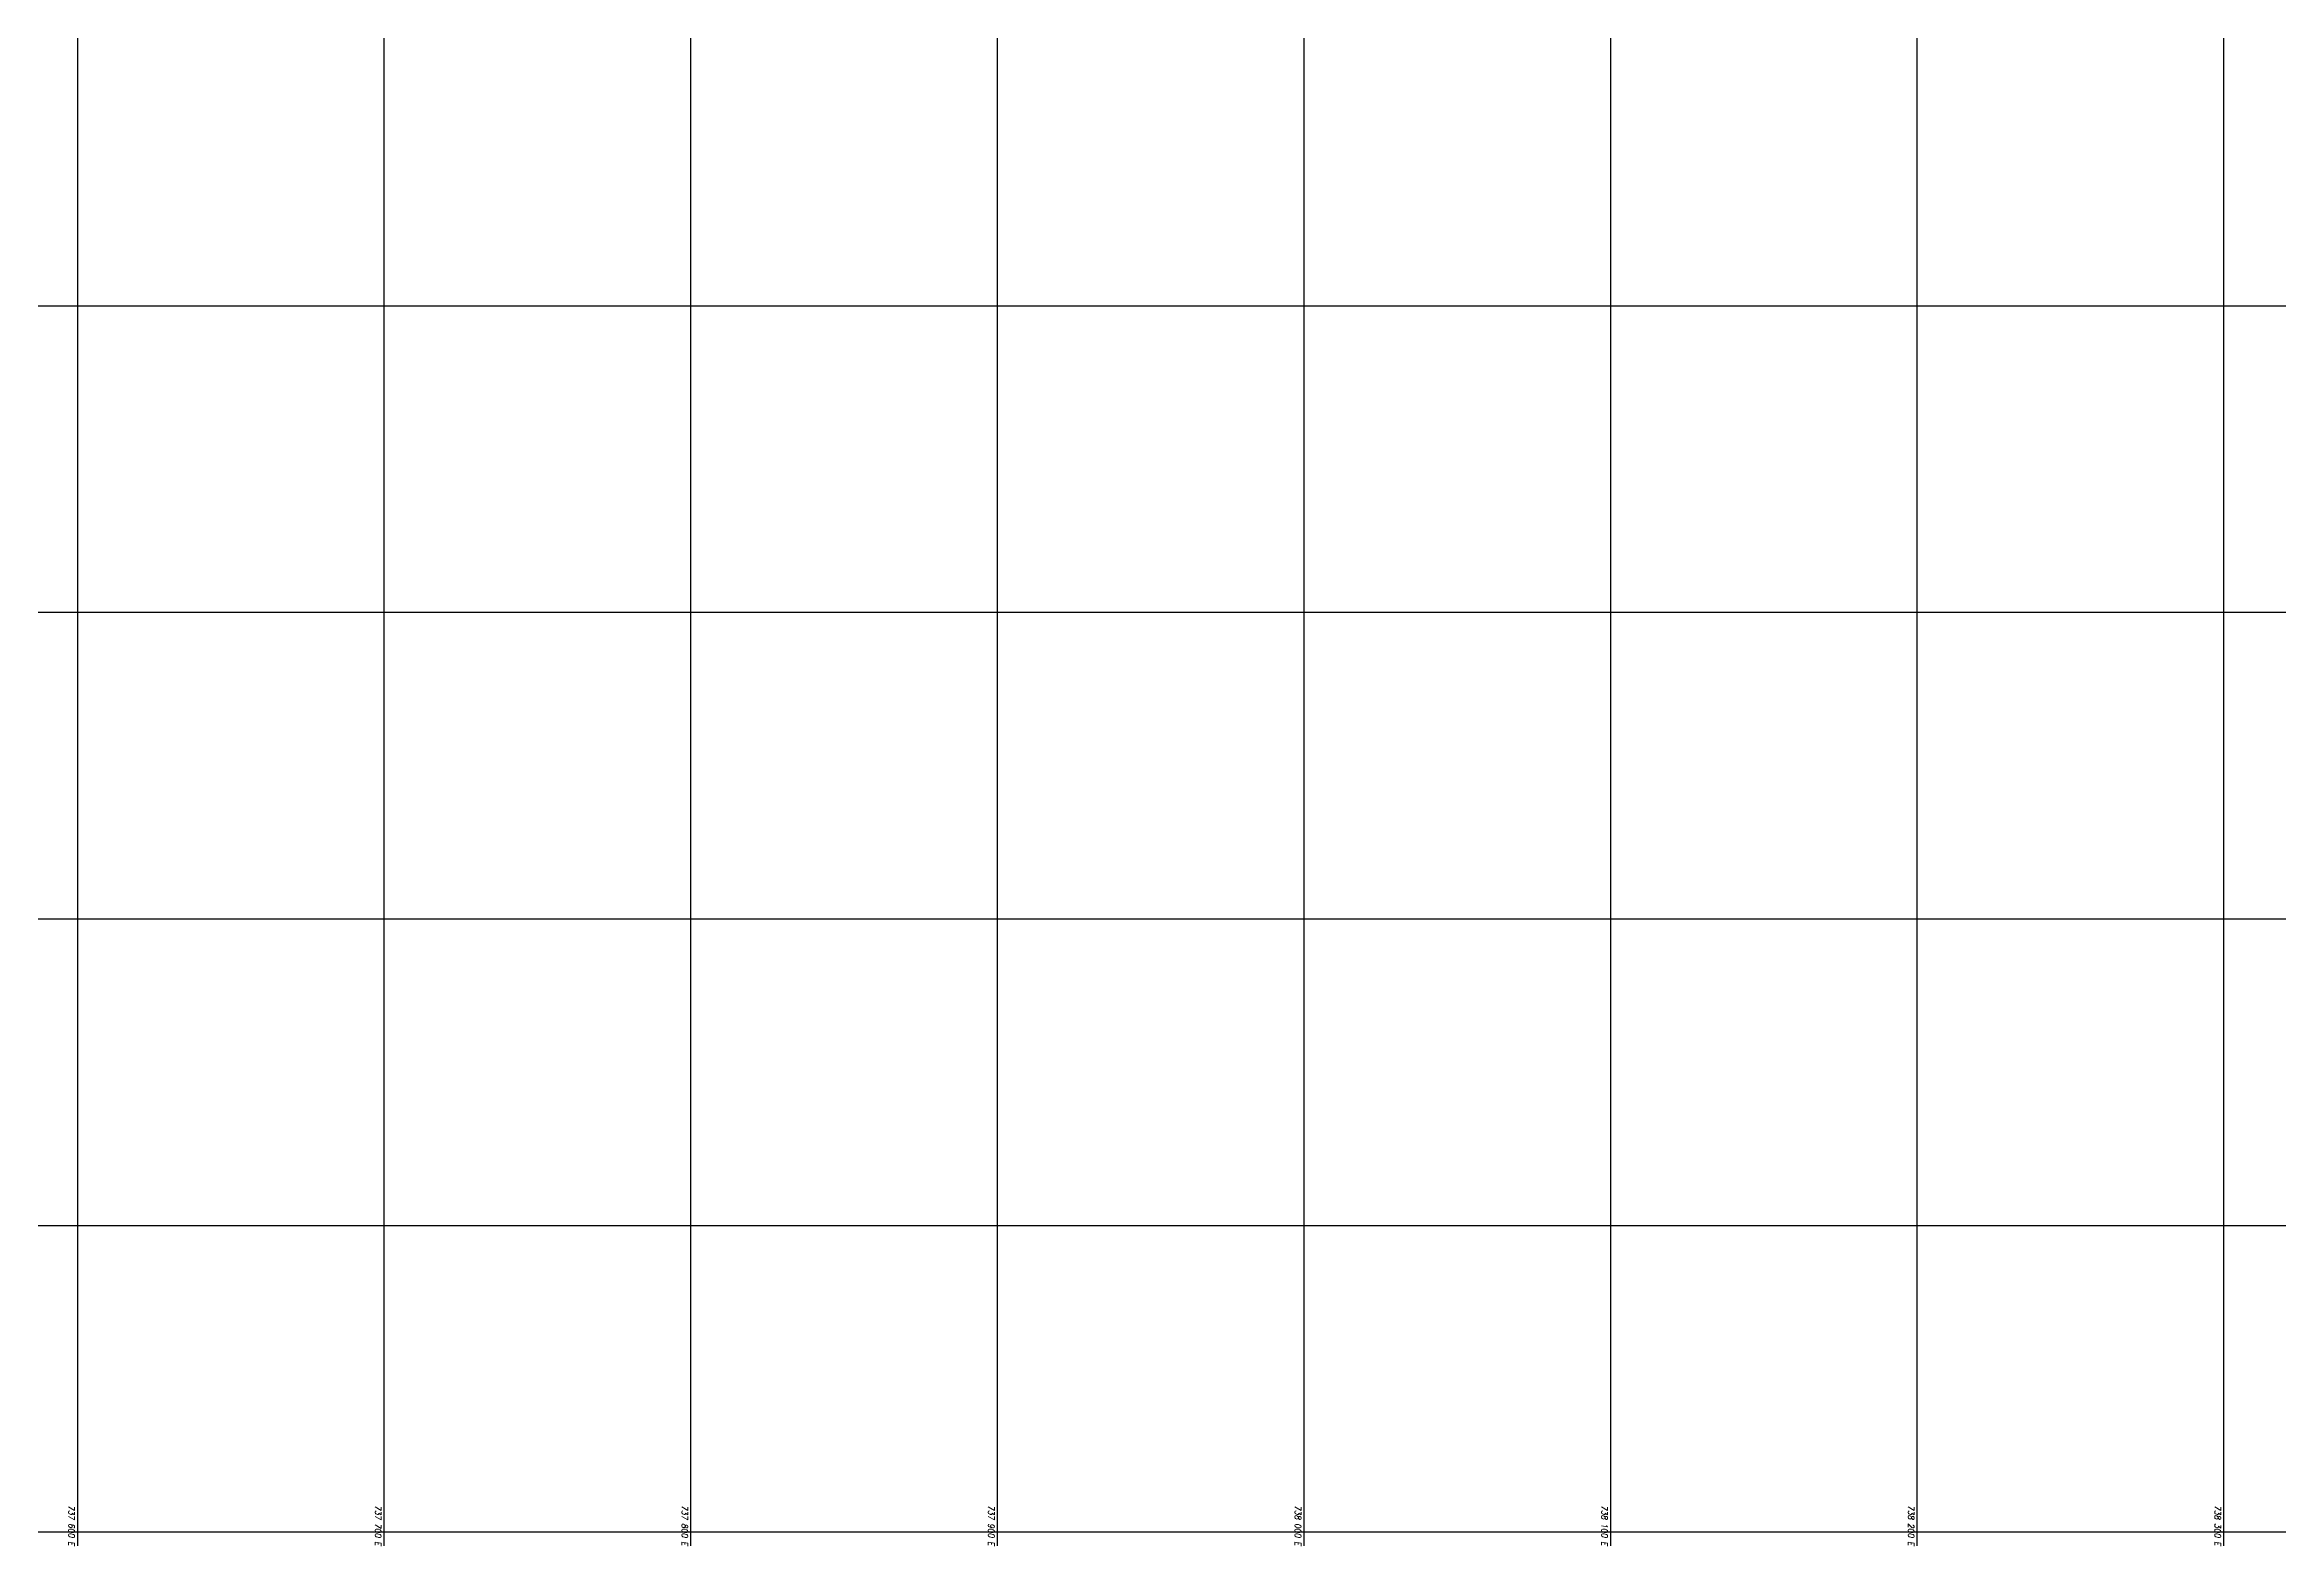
# Model space of a CAD drawing. Header units: millimetres. Extents: x 736950 to 740938, y 8500595 to 8502163.
# Drawn here: x 737589 to 738318, y 8500595 to 8501085 of the extents above; entities that cross this region are included whole.
import ezdxf
from ezdxf.enums import TextEntityAlignment as Align

# ---------------------------------------------------------------- set-up
doc = ezdxf.new("R2010")
doc.units = ezdxf.units.MM
doc.layers.add('Cuadricula Coordenadas', color=5, linetype='Continuous')
doc.styles.add('Coordenadas', font='romans', dxfattribs={"width": 0.9, "height": 2})

msp = doc.modelspace()

# ---------------------------------------------------------------- linework, layer by layer
at = {"layer": 'Cuadricula Coordenadas', "color": 8}
for p, q in [((737600, 8500595.5072), (737600, 8502130.6413)), ((737700, 8500595.5072), (737700, 8502130.6413)), ((737800, 8500595.5072), (737800, 8502130.6413)), ((737900, 8500595.5072), (737900, 8502130.6413)), ((738000, 8500595.5072), (738000, 8502130.6413)), ((738100, 8500595.5072), (738100, 8502130.6413)), ((738200, 8500595.5072), (738200, 8502130.6413)), ((738300, 8500595.5072), (738300, 8502130.6413)), ((736950.2265, 8501000), (738552.8979, 8501000)), ((736950.2265, 8500900), (738552.8979, 8500900)), ((736950.2265, 8500800), (738552.8979, 8500800)), ((736950.2265, 8500700), (738552.8979, 8500700)), ((736950.2265, 8500600), (738552.8979, 8500600))]:
    msp.add_line(p, q, dxfattribs=at)

# ---------------------------------------------------------------- texts
at = {"layer": 'Cuadricula Coordenadas', "color": 7, "style": 'Coordenadas', "oblique": 10, "width": 0.9}
for s, p in [('   737 600 E', (737598, 8500595.5072)), ('   737 700 E', (737698, 8500595.5072)), ('   737 800 E', (737798, 8500595.5072)), ('   737 900 E', (737898, 8500595.5072)), ('   738 000 E', (737998, 8500595.5072)), ('   738 100 E', (738098, 8500595.5072)), ('   738 200 E', (738198, 8500595.5072)), ('   738 300 E', (738298, 8500595.5072))]:
    msp.add_text(s, height=2, rotation=270, dxfattribs=at).set_placement(p, align=Align.MIDDLE_RIGHT)

doc.saveas('drawing.dxf')
